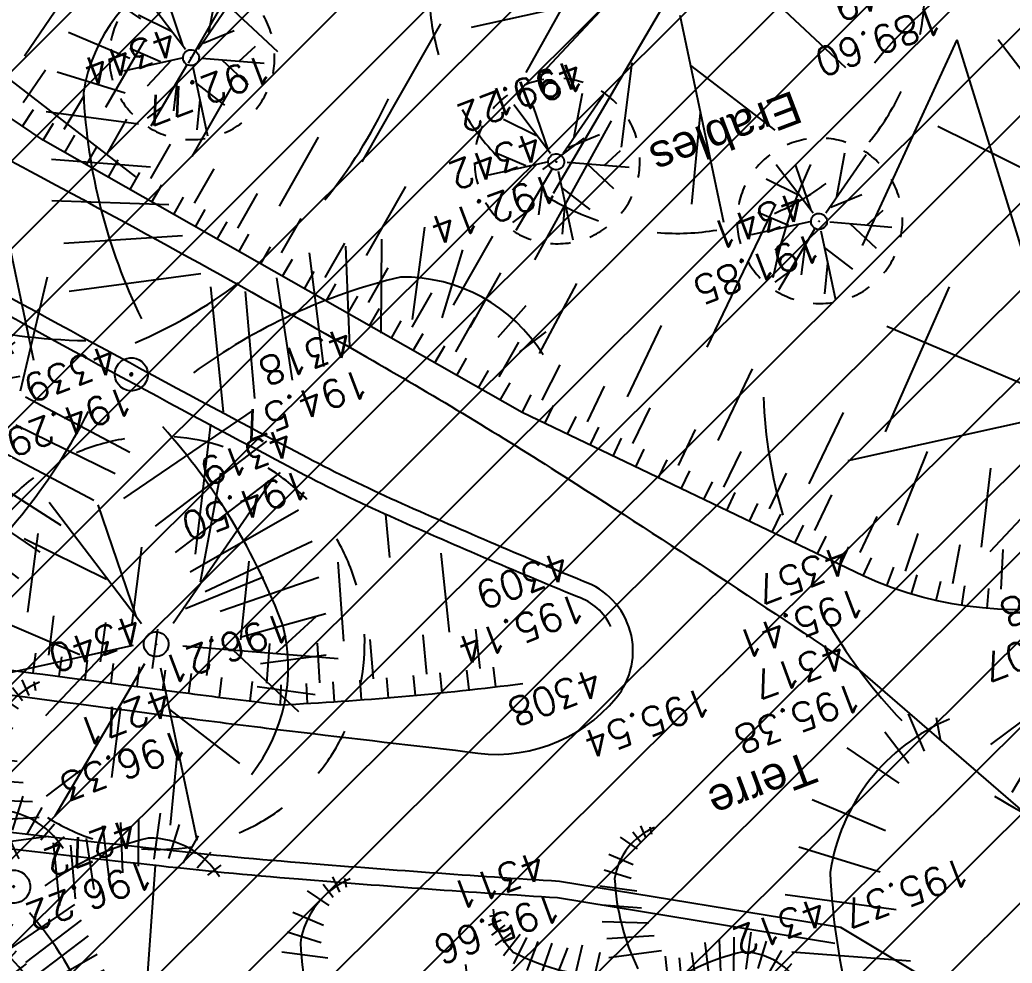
# Model space of a CAD drawing. Header units: centimetres. Extents: x 212517 to 243222, y -357108 to -330212.
# Drawn here: x 230645 to 231845, y -347525 to -346384 of the extents above; entities that cross this region are included whole.
import ezdxf
from ezdxf.enums import TextEntityAlignment as Align
from ezdxf.lldxf.tags import DXFTag

# ---------------------------------------------------------------- set-up
doc = ezdxf.new("R2010")
doc.units = ezdxf.units.CM
doc.layers.get('0').update_dxf_attribs({"color": 252})
for name, color, linetype in [('Fond topo - ESPACE_BOISE', 252, 'Continuous'), ('Fond topo - TAL', 252, 'Continuous'), ('Fond topo - TAL_HAC', 252, 'Continuous'), ('Fond topo - VEG', 252, 'Continuous'), ('Fond topo - VEG_TXT_ESSENCE', 252, 'Continuous'), ('Fond topo - VOI_TXT', 252, 'Continuous'), ('Fond topo - Z_500', 252, 'Continuous'), ('prlm-VRD', 2, 'Continuous'), ('SA - EBC', 252, 'Continuous')]:
    doc.layers.add(name, color=color, linetype=linetype)
for name, color, linetype, plot in [('Fond topo - N', 252, 'Continuous', False), ('Fond topo - NCACHE', 252, 'Continuous', False), ('Fond topo - ZCACHE', 252, 'Continuous', False)]:
    doc.layers.add(name, color=color, linetype=linetype, plot=plot)
doc.layers.add('Fond topo - P', color=252, linetype='Continuous', lineweight=50)
doc.layers.add('Fond topo - VOI', color=252, linetype='Continuous', lineweight=25)
doc.styles.add('2000_ARIAL', font='arial.ttf', dxfattribs={"height": 0.400000006})
doc.styles.add('SIMPLEX', font='simplex_.ttf', dxfattribs={"height": 1.25})
tags = doc.linetypes.add('L1', pattern=[1.0000000298023224, 0.6000000238418579, -0.4000000059604645]).pattern_tags.tags
tags[6:7] = [DXFTag(74, 4), DXFTag(75, 0), DXFTag(340, '0'), DXFTag(46, 0.0), DXFTag(50, 0.0), DXFTag(44, 0.0), DXFTag(45, 0.0)]
tags[4:5] = [DXFTag(74, 4), DXFTag(75, 0), DXFTag(340, '0'), DXFTag(46, 0.0), DXFTag(50, 0.0), DXFTag(44, 0.0), DXFTag(45, 0.0)]
tags = doc.linetypes.add('L16', pattern=[0.37500001490116125, 0.300000011920929, -0.07500000298023224]).pattern_tags.tags
tags[6:7] = [DXFTag(74, 4), DXFTag(75, 0), DXFTag(340, '0'), DXFTag(46, 0.0), DXFTag(50, 0.0), DXFTag(44, 0.0), DXFTag(45, 0.0)]
tags[4:5] = [DXFTag(74, 4), DXFTag(75, 0), DXFTag(340, '0'), DXFTag(46, 0.0), DXFTag(50, 0.0), DXFTag(44, 0.0), DXFTag(45, 0.0)]
tags = doc.linetypes.add('L8', pattern=[0.22500000894069674, 0.1500000059604645, -0.07500000298023224]).pattern_tags.tags
tags[6:7] = [DXFTag(74, 4), DXFTag(75, 0), DXFTag(340, '0'), DXFTag(46, 0.0), DXFTag(50, 0.0), DXFTag(44, 0.0), DXFTag(45, 0.0)]
tags[4:5] = [DXFTag(74, 4), DXFTag(75, 0), DXFTag(340, '0'), DXFTag(46, 0.0), DXFTag(50, 0.0), DXFTag(44, 0.0), DXFTag(45, 0.0)]

# ---------------------------------------------------------------- blocks, each defined once
blk = doc.blocks.new('PTOPO')
at = {"layer": 'Fond topo - NCACHE', "style": 'SIMPLEX'}
blk.add_attdef('MAT', text='', height=0.34, dxfattribs=at).set_placement((0.09999999986030161, -0.09999999962747097), align=Align.TOP_LEFT)
at = {"layer": 'Fond topo - ZCACHE', "style": 'SIMPLEX'}
blk.add_attdef('ALT', (0.09999999986030161, 0.09999999962747097), '', height=0.34, dxfattribs=at)
blk = doc.blocks.new('VEG14')
at = {"ltscale": 2, "flags": 128}
for points in [[(0.5, 0, -1), (-0.5, 0, -1)], [(0.016, 0, -1), (-0.016, 0, -1)]]:
    blk.add_lwpolyline(points, format="xyb", close=True, dxfattribs=at)
blk = doc.blocks.new('RESINEUX')
at = {"ltscale": 2}
for p, q in [((-0.074169265, 0.428845282), (-0.014171327, 0.418845625)), ((-0.094168577, 0.388846656), (-0.024170983, 0.388846656)), ((-0.104168234, 0.338848375), (-0.014171327, 0.348848031)), ((-0.11416789, 0.298849749), (-0.014171327, 0.318849062)), ((-0.11416789, 0.258851124), (-0.004171670000000001, 0.288850093)), ((-0.104168234, 0.218852498), (0.015827643, 0.258851124)), ((0.325816989, 0.248851468), (0.345816302, 0.168854217)), ((0.365815615, 0.248851468), (0.365815615, 0.188853529)), ((0.285818364, 0.238851811), (0.325816989, 0.15885456)), ((0.395814584, 0.238851811), (0.395814584, 0.188853529)), ((0.425813553, 0.228852155), (0.415813896, 0.188853529)), ((-0.094168577, 0.178853873), (0.015827643, 0.218852499)), ((0.245819739, 0.218852498), (0.29581802, 0.138855248)), ((0.445812866, 0.208852842), (0.435813209, 0.188853529)), ((0.205821113, 0.198853186), (0.265819051, 0.108856279)), ((-0.094168577, 0.128855591), (0.035826955, 0.18885353)), ((0.165822488, 0.178853873), (0.225820426, 0.07885731)), ((-0.08416892100000001, 0.08885696600000001), (0.035826955, 0.148854904)), ((0.115824206, 0.148854904), (0.205821113, 0.038858684)), ((-0.074169264, 0.058857997), (0.05582626800000001, 0.118855935)), ((0.06582592400000001, 0.118855935), (0.155822831, 0.008859715)), ((-0.444156549, 0.058857997), (-0.394158268, 0.108856279)), ((-0.124167546, -0.091136848), (-0.11416789, 0.098856622)), ((-0.41415758, 0.018859372), (-0.374158955, 0.08885696600000001)), ((-0.374158955, -0.011139597), (-0.33416033, 0.08885696600000001)), ((-0.33416033, -0.03113891), (-0.294161704, 0.08885696600000001)), ((-0.294161704, -0.051138223), (-0.264162735, 0.08885696600000001)), ((-0.254163079, -0.06113787900000001), (-0.234163766, 0.08885696600000001)), ((-0.204164797, -0.071137536), (-0.204164797, 0.08885696600000001)), ((-0.164166172, -0.08113719200000001), (-0.164166172, 0.08885696600000001)), ((0.045826612, -0.14113513), (0.125823863, -0.001139941)), ((0.09582489300000001, -0.151134786), (0.175822144, -0.03113891)), ((0.135823519, -0.161134443), (0.225820426, -0.051138223)), ((-0.104168234, -0.06113787900000001), (0.025827299, -0.14113513)), ((0.185821801, -0.171134099), (0.265819051, -0.08113719200000001)), ((-0.11416789, -0.101136505), (-0.004171670000000001, -0.171134099)), ((0.235820082, -0.191133412), (0.315817333, -0.111136161)), ((-0.124167546, -0.151134786), (-0.014171327, -0.211132724)), ((0.275818708, -0.201133068), (0.345816302, -0.151134786)), ((-0.134167203, -0.191133412), (-0.014171327, -0.261131006)), ((0.305817677, -0.231132037), (0.375815271, -0.191133412)), ((-0.134167203, -0.231132037), (-0.034170639, -0.301129632)), ((0.335816646, -0.271130662), (0.395814584, -0.25113135)), ((-0.144166859, -0.271130662), (-0.054169952, -0.341128257)), ((0.385814927, -0.291129975), (0.345816302, -0.291129975)), ((-0.154166515, -0.311129288), (-0.074169264, -0.3911265390000001)), ((0.345816302, -0.311129288), (0.385814927, -0.321128944)), ((0.365815615, -0.341128257), (0.345816302, -0.331128601)), ((-0.174165828, -0.341128257), (-0.124167546, -0.411125851)), ((-0.204164797, -0.36112757), (-0.174165828, -0.431125164)), ((-0.234163766, -0.381126882), (-0.22416411, -0.431125164)), ((-0.264162735, -0.3911265390000001), (-0.264162735, -0.431125164))]:
    blk.add_line(p, q, dxfattribs=at)
for centre, major_axis, ratio, start_param, end_param in [((0.125824658, 0.32584846), (-0.141416496, 0.141416496), 0.9999999999990478, 6.0187679254481, 7.001196311805126), ((0.626553274, 0.375004286), (0.495806787, 0.495806787), 0.9999999999992479, 2.407115294926716, 2.808261770600389), ((0.346817063, 0.020858942), (0.141416496, 0.141416496), 0.9999999999984862, 0.2082352305735228, 0.9403659464662355), ((0.6156107310000001, -0.413017298), (-0.494244527, 0.494244527), 0.9999999999994863, 5.940864207087385, 6.402329262634387), ((-0.271161699, 0.231851691), (-0.148487321, 0.148487321), 0.999999999999426, 1.039500649605982, 1.948537937165391), ((-0.132308309, 0.771717634), (0.5413446150000001, 0.5413446150000001), 0.999999999999071, 3.63264165587472, 4.003214602841574), ((0, 0), (-0.001131371, 0.001131371), 0.99999999997417, 3.926990817000156, 7.06858347058995), ((0, 0), (-0.001131371, 0.001131371), 0.99999999997417, 0.7853981634103633, 3.926990817000156), ((-0.091248273, -0.737988308), (0.495574425, 0.495574425), 0.9999999999996342, 0.1822567691657557, 0.5883250715815413), ((-0.744748968, -0.046828497), (-0.4953887950000001, 0.4953887950000001), 0.9999999999996526, 3.509030027783859, 3.906773112117224), ((0.162823386, -0.300130027), (-0.141416496, 0.141416496), 0.9999999999997603, 3.670881203304562, 4.697745667496582), ((-0.265161906, -0.212133051), (-0.141416496, 0.141416496), 0.9999999999999891, 2.259520706035595, 3.289317319450373)]:
    blk.add_ellipse(centre, major_axis=major_axis, ratio=ratio, start_param=start_param, end_param=end_param, dxfattribs=at)
blk = doc.blocks.new('VEG12')
at = {"ltscale": 2}
for p, q in [((0.01815258799999997, 0.057406781), (0.100441039, 0.47293725)), ((0.05749608, 0.253444298), (0.145517598, 0.414706841)), ((0.037902722, 0.15845596), (-0.06593155700000003, 0.344147082)), ((-0.158788295, 0.086017079), (-0.245985314, 0.284587218)), ((0.04981112299999996, 0.033821695), (0.391570728, 0.285894318)), ((0.143890955, 0.107467204), (0.230033352, 0.253971609)), ((0.2917471699999999, 0.208620217), (0.392372872, 0.233301274)), ((-0.05229389700000003, 0.02983962500000001), (-0.383643778, 0.204631851)), ((-0.25001839, 0.135126714), (-0.3755999820000001, 0.091127132)), ((0.122915307, -0.02992704099999999), (0.317230371, 0.05540147100000001)), ((0.057557527, -0.01766878999999999), (0.411943876, -0.08413611500000001)), ((-0.05265807700000003, -0.029192154), (-0.412380265, -0.256628677)), ((-0.09359106700000003, -0.049762263), (-0.2956446150000001, -0.04653133200000001)), ((0.184132294, -0.04763066399999999), (0.323120213, -0.192805613)), ((0.01825986499999999, -0.057372749), (0.107637982, -0.4128258760000001)), ((0.02259491799999996, -0.07955337300000001), (0.001649748999999978, -0.36183712)), ((-0.151821475, -0.09483882200000002), (-0.2999525240000001, -0.315936062)), ((0.05371548199999998, -0.188497704), (0.197263789, -0.356749422))]:
    blk.add_line(p, q, dxfattribs=at)
for start, end in [(90, 103.8461539085843), (62.30769199853572, 76.15384597947835), (117.6923078993823, 131.5384619204946), (34.61538499867542, 48.46153799321151), (145.3846149358338, 159.2307690506909), (6.923076979206323, 20.76923090842763), (173.0769230068974, 186.9230769931026), (339.2307689837768, 353.0769230207937), (200.7692310571047, 214.6153850641662), (311.5384620067885, 325.3846150013246), (228.4615380795054, 242.3076921006177), (283.8461540205217, 297.6923080014643), (256.1538460914157, 270)]:
    blk.add_arc((0, 0), 0.496982058, start, end, dxfattribs=at)
blk = doc.blocks.new('RESINEUXA')
at = {"ltscale": 2}
for p, q in [((-0.074169265, 0.428845282), (-0.014171327, 0.418845625)), ((-0.094168577, 0.388846656), (-0.024170983, 0.388846656)), ((-0.104168234, 0.338848375), (-0.014171327, 0.348848031)), ((-0.11416789, 0.298849749), (-0.014171327, 0.318849062)), ((-0.11416789, 0.258851124), (-0.004171670000000001, 0.288850093)), ((-0.104168234, 0.218852498), (0.015827643, 0.258851124)), ((0.325816989, 0.248851468), (0.345816302, 0.168854217)), ((0.365815615, 0.248851468), (0.365815615, 0.188853529)), ((-0.094168577, 0.178853873), (0.015827643, 0.218852499)), ((0.245819739, 0.218852498), (0.29581802, 0.138855248)), ((0.285818364, 0.238851811), (0.325816989, 0.15885456)), ((0.395814584, 0.238851811), (0.395814584, 0.188853529)), ((0.425813553, 0.228852155), (0.415813896, 0.188853529)), ((0.205821113, 0.198853186), (0.265819051, 0.108856279)), ((0.445812866, 0.208852842), (0.435813209, 0.188853529)), ((-0.094168577, 0.128855591), (0.035826955, 0.18885353)), ((0.165822488, 0.178853873), (0.225820426, 0.07885731)), ((-0.08416892100000001, 0.08885696600000001), (0.035826955, 0.148854904)), ((0.115824206, 0.148854904), (0.205821113, 0.038858684)), ((-0.444156549, 0.058857997), (-0.394158268, 0.108856279)), ((-0.124167546, -0.091136848), (-0.11416789, 0.098856622)), ((-0.074169264, 0.058857997), (0.05582626800000001, 0.118855935)), ((0.06582592400000001, 0.118855935), (0.155822831, 0.008859715)), ((-0.41415758, 0.018859372), (-0.374158955, 0.08885696600000001)), ((-0.374158955, -0.011139597), (-0.33416033, 0.08885696600000001)), ((-0.33416033, -0.03113891), (-0.294161704, 0.08885696600000001)), ((-0.294161704, -0.051138223), (-0.264162735, 0.08885696600000001)), ((-0.254163079, -0.06113787900000001), (-0.234163766, 0.08885696600000001)), ((-0.204164797, -0.071137536), (-0.204164797, 0.08885696600000001)), ((-0.164166172, -0.08113719200000001), (-0.164166172, 0.08885696600000001)), ((0.045826612, -0.14113513), (0.125823863, -0.001139941)), ((0.09582489300000001, -0.151134786), (0.175822144, -0.03113891)), ((-0.104168234, -0.06113787900000001), (0.025827299, -0.14113513)), ((0.135823519, -0.161134443), (0.225820426, -0.051138223)), ((0.185821801, -0.171134099), (0.265819051, -0.08113719200000001)), ((-0.11416789, -0.101136505), (-0.004171670000000001, -0.171134099)), ((0.235820082, -0.191133412), (0.315817333, -0.111136161)), ((-0.124167546, -0.151134786), (-0.014171327, -0.211132724)), ((0.275818708, -0.201133068), (0.345816302, -0.151134786)), ((-0.134167203, -0.191133412), (-0.014171327, -0.261131006)), ((0.305817677, -0.231132037), (0.375815271, -0.191133412)), ((-0.134167203, -0.231132037), (-0.034170639, -0.301129632)), ((0.335816646, -0.271130662), (0.395814584, -0.25113135)), ((-0.144166859, -0.271130662), (-0.054169952, -0.341128257)), ((-0.154166515, -0.311129288), (-0.074169264, -0.3911265390000001)), ((0.385814927, -0.291129975), (0.345816302, -0.291129975)), ((0.345816302, -0.311129288), (0.385814927, -0.321128944)), ((0.365815615, -0.341128257), (0.345816302, -0.331128601)), ((-0.174165828, -0.341128257), (-0.124167546, -0.411125851)), ((-0.234163766, -0.381126882), (-0.22416411, -0.431125164)), ((-0.204164797, -0.36112757), (-0.174165828, -0.431125164)), ((-0.264162735, -0.3911265390000001), (-0.264162735, -0.431125164))]:
    blk.add_line(p, q, dxfattribs=at)
for centre, major_axis, ratio, start_param, end_param in [((0.125824658, 0.32584846), (-0.141416496, 0.141416496), 0.9999999999990478, 6.0187679254481, 7.001196311805126), ((0.626553274, 0.375004286), (0.495806787, 0.495806787), 0.9999999999992479, 2.407115294926716, 2.808261770600389), ((0.6156107310000001, -0.413017298), (-0.494244527, 0.494244527), 0.9999999999994863, 5.940864207087385, 6.402329262634387), ((0.346817063, 0.020858942), (0.141416496, 0.141416496), 0.9999999999984862, 0.2082352305735228, 0.9403659464662355), ((-0.271161699, 0.231851691), (-0.148487321, 0.148487321), 0.999999999999426, 1.039500649605982, 1.948537937165391), ((-0.132308309, 0.771717634), (0.5413446150000001, 0.5413446150000001), 0.999999999999071, 3.63264165587472, 4.003214602841574), ((0, 0), (-0.001131371, 0.001131371), 0.99999999997417, 3.926990817000156, 7.06858347058995), ((0, 0), (-0.001131371, 0.001131371), 0.99999999997417, 0.7853981634103633, 3.926990817000156), ((-0.744748968, -0.046828497), (-0.4953887950000001, 0.4953887950000001), 0.9999999999996526, 3.509030027783859, 3.906773112117224), ((-0.091248273, -0.737988308), (0.495574425, 0.495574425), 0.9999999999996342, 0.1822567691657557, 0.5883250715815413), ((0.162823386, -0.300130027), (-0.141416496, 0.141416496), 0.9999999999997603, 3.670881203304562, 4.697745667496582), ((-0.265161906, -0.212133051), (-0.141416496, 0.141416496), 0.9999999999999891, 2.259520706035595, 3.289317319450373)]:
    blk.add_ellipse(centre, major_axis=major_axis, ratio=ratio, start_param=start_param, end_param=end_param, dxfattribs=at)
blk = doc.blocks.new('A$C1F970F0F')
at = {"layer": 'SA - EBC'}
h = blk.add_hatch(dxfattribs=at)
h.set_pattern_fill('_USER', color=256, scale=74.99999999999999, angle=-325.7236014113932, style=0, pattern_type=0)
h.set_pattern_definition([(34.27639858860678, (-277130161.1279894, -473864756.7787022), (-42.238928459823, 61.97477650275113), [])])
edge = h.paths.add_edge_path()
edge.add_line((5801.470568619522, -3162.013069131843), (4083.559282644929, -3271.123614088357))
edge.add_line((4083.559282644929, -3271.123614088356), (4014.481307725509, -3717.332461968055))
edge.add_line((4014.48130772551, -3717.332461968055), (3135.517961824245, -3810.19300101904))
edge.add_line((3135.517961824245, -3810.19300101904), (2274.245008604417, -3693.648081323564))
edge.add_line((2274.245008604417, -3693.648081323564), (1554.636776175834, -3420.099318784944))
edge.add_arc((2508.775769578408, -2315.674454232369), 1459.498372788833, 157.1868533427094, 229.1754823893534, ccw=False)
edge.add_arc((1966.013830892235, -2087.371785851423), 870.6752834691503, 94.3015183869224, 157.1868533106914, ccw=False)
edge.add_line((1900.708697991695, -1219.149067345796), (2859.239020416566, -1223.495634912559))
edge.add_arc((3100.860739749298, 1265.329539486049), 2500.526305395239, 264.4549516394795, 302.9422754293212)
edge.add_arc((4209.331858878893, -445.3369775435177), 462.1229708170858, 302.9422754305585, 376.8336969250394)
edge.add_arc((2214.122706379954, -1049.006753214115), 2546.655714682971, 16.8336969158998, 38.14703645440247)
edge.add_arc((3041.32627014761, -399.2990096244524), 1494.806919462396, 38.14703657403813, 72.97328584086019)
edge.add_line((3479.031970107599, 1029.988031775616), (2182.437305702805, 1414.38613606858))
edge.add_line((2182.437305702805, 1414.38613606858), (1056.590900019184, 1822.819186472099))
edge.add_arc((1766.412018482452, 3779.442320525911), 2081.398594438606, 212.7495497786225, 250.0603089288685, ccw=False)
edge.add_line((15.86575126143373, 2653.472571668582), (-104.0907319930869, 3091.26353710603))
edge.add_line((-104.0907319930869, 3091.26353710603), (-169.6986146466322, 3639.54836895815))
edge.add_line((-169.6986146466322, 3639.548368958149), (-35.58090533515337, 6158.014854826562))
edge.add_arc((-194.3533792400212, 7143.826589584332), 998.5156357593988, 279.1493507374978, 373.962283499627)
edge.add_arc((2392.201579171132, 7786.918955579627), 1666.786287877102, 172.6269749467245, 193.9622835974407, ccw=False)
edge.add_arc((-45.50651600643437, 8102.354993671941), 791.2455775503726, -7.373025019439765, 16.43829965925021)
edge.add_line((713.3969204091394, 8326.263765657093), (486.7428317772967, 9142.81155059313))
edge.add_line((486.7428317772967, 9142.811550593131), (1338.845530021721, 9564.23852196786))
edge.add_line((1338.845530021721, 9564.23852196786), (1632.623584095551, 8945.24637913095))
edge.add_line((1632.623584095551, 8945.246379130947), (1394.029444699765, 8829.874494032001))
edge.add_line((1394.029444699765, 8829.874494032001), (1731.997733793977, 8131.230781666551))
edge.add_arc((1233.216649704336, 7889.945865525577), 554.0766919865823, -19.640967550384175, 25.815335324856676, ccw=False)
edge.add_line((1755.055695752756, 7703.706797235046), (1558.214479468655, 6807.520788570679))
edge.add_line((1558.214479468655, 6807.52078857068), (1570.021725572625, 6609.158708993335))
edge.add_line((1570.021725572625, 6609.158708993335), (1852.913141606868, 5734.125706863067))
edge.add_line((1852.913141606869, 5734.125706863067), (2726.748207475315, 4020.986816292172))
edge.add_line((2726.748207475315, 4020.986816292172), (3802.352916265851, 4004.947770972833))
edge.add_arc((8355.58168857983, 5950.706307988518), 4951.552134169374, 203.138762427905, 230.8301436200186)
edge.add_arc((13583.66465597079, 12367.85935474512), 13228.79229856088, 230.8301435441083, 233.1638398044412)
edge.add_line((5652.622255943647, 1780.153648245416), (4998.697813068342, 1820.441475819727))
edge.add_line((4998.697813068342, 1820.441475819727), (4863.841220233488, 767.0816613875431))
edge.add_line((4863.841220233488, 767.0816613875434), (5595.355488733695, 631.185878681516))
edge.add_line((5595.355488733695, 631.1858786815158), (5852.747939948536, -2020.707044821664))
edge.add_line((5852.747939948536, -2020.707044821665), (5881.394298709887, -2966.563612924887))
edge.add_line((5881.394298709887, -2966.563612924887), (5801.470568619523, -3162.013069131842))
at = {"layer": 'Fond topo - ESPACE_BOISE', "linetype": 'L1', "ltscale": 2, "flags": 128}
blk.add_lwpolyline([(5801.470568619522, -3162.013069131843), (4083.559282644929, -3271.123614088356), (4014.48130772551, -3717.332461968055), (3135.517961824245, -3810.19300101904), (2274.245008604417, -3693.648081323564), (1554.636776175834, -3420.099318784944, -0.3248648439675891), (1163.447808694293, -1749.787382690587, -0.2814891279475962), (1900.708697991695, -1219.149067345796), (2859.239020416566, -1223.495634912559, 0.1695292870025676), (4460.631470672048, -833.159289007697, 0.3340686001642133), (4651.652558133293, -311.5085830883972, 0.09326601102169153), (4216.884593398947, 524.0158635944096, 0.153138720952933), (3479.031970107599, 1029.988031775616), (2182.437305702805, 1414.38613606858), (1056.590900019184, 1822.819186472099, -0.1642525569996709), (15.86575126143373, 2653.472571668582), (-104.0907319930869, 3091.26353710603), (-169.6986146466322, 3639.548368958149), (-35.58090533515337, 6158.014854826562, 0.4390366150430304), (774.660880078399, 7384.751557306568, -0.09336270405047195), (739.1967976091219, 8000.81547627212, 0.104271961321091), (713.3969204091394, 8326.263765657093), (486.7428317772967, 9142.811550593131), (1338.845530021721, 9564.23852196786), (1632.623584095551, 8945.246379130947), (1394.029444699765, 8829.874494032001), (1731.997733793977, 8131.23078166655, -0.2009829630843761), (1755.055695752756, 7703.706797235046), (1558.214479468655, 6807.52078857068), (1570.021725572625, 6609.158708993335), (1852.913141606869, 5734.125706863067), (2726.748207475315, 4020.986816292172), (3802.352916265851, 4004.947770972833, 0.121417881002313), (5228.074839294609, 2111.882341611708, 0.01018302282179253), (5652.622255943647, 1780.153648245416), (4998.697813068342, 1820.441475819727), (4863.841220233488, 767.0816613875434), (5595.355488733695, 631.1858786815158), (5852.747939948536, -2020.707044821665), (5881.394298709887, -2966.563612924887)], format="xyb", close=True, dxfattribs=at)
at = {"layer": 'Fond topo - TAL', "ltscale": 2, "flags": 128}
for points in [[(326.5874361741029, 6934.277888681679), (154.5266645080367, 6696.18938446092), (-23.15330993292173, 6375.071069854245), (-73.29631093279454, 6208.62959467591), (-53.8234796356885, 6061.146759386321), (86.4888479495869, 5471.591119861134, 0.01722442098464425), (129.97991843764, 5248.447707122207, 0.04305158201332675), (156.6962692329145, 5165.89328581306, 0.001177569187106519), (288.7262051695561, 4854.818806213309, 0.002427729877448871), (353.7652923847066, 4704.601868587385, 0.001967021161989692), (549.0907941365347, 4264.129026357991, 0.009053492578674051), (593.1904405228829, 4170.316842733927, 0.02150890567281686), (636.5964601363955, 4090.965983886839, 0.003755858169683042), (915.1790338134194, 3637.676007459706, 0.006031040945216099), (1083.48216712083, 3375.471667268685, 0.00802460262229775), (1215.230051965082, 3182.380892527764, 0.04845863212810597), (1353.845161281849, 3021.647899063959, 0.03430654887041581), (1587.218203759953, 2827.571393603016, 0.02760387584933579), (1841.004476506138, 2664.922660125497, 0.04574181501611826), (2003.903305584298, 2591.524969362378, 0.003041655342484329), (2128.066175749572, 2549.574265137623, 0.0008412878209468677), (2579.291929444297, 2401.013402857036, 0.002454288222013147), (2685.599562577863, 2366.787815405855, 0.01966671475607495), (2978.214498647599, 2337.569878244019)], [(3957.59698330233, 2412.259917044002, -0.3425138750578529), (3406.885209989199, 2389.106051835992), (3038.389476030778, 2659.934852452931), (2530.54520203733, 3091.617978206086), (2294.302469555111, 3326.532365966428), (2122.098396306587, 3557.314033333056), (1939.759742864402, 3903.483195508229), (1734.751709066676, 4375.89273427344), (1606.07620429634, 4718.291820492157)]]:
    blk.add_lwpolyline(points, format="xyb", dxfattribs=at)
at = {"layer": 'Fond topo - TAL', "linetype": 'L8', "ltscale": 2, "flags": 128}
for points in [[(3095.782607199828, 2385.585303046955, 0.2025701717713174), (3062.928562418754, 2428.211306367457, -0.007879161599459306), (2857.803467410294, 2566.268508164295, -0.01612499363821745), (2760.575440600426, 2638.720483728613, -0.005612050926987784), (2357.461271401177, 2967.296817088869, -0.02310981944406066), (2262.98048469697, 3053.793995152751, -0.02656853736084773), (2121.606081146174, 3211.721960668646, -0.03868213141289542), (2038.45437682572, 3333.343527862226, -0.007175392863421301), (1963.013500548578, 3468.842593592141, -0.004924543901637316), (1858.109154729277, 3668.478834636397, -0.003633774980151405), (1725.411288200116, 3931.858539373142, -0.005756497948632509), (1644.66149301996, 4099.913051201009, -0.02086462232268653), (1548.002817935727, 4331.961080216465, -0.01528835115206335), (1439.664852180741, 4656.282704507437, -0.00998661920293276), (1370.416238611539, 4904.713335883505, -0.02421681069612429), (1348.592634374304, 5010.498408480193, -0.004068535753421325), (1329.870118341899, 5137.04332846393, -0.00117186381131355), (1269.618313142295, 5576.012034803227, -0.001529534022618814), (1207.758708859682, 6045.509424564135, -0.006277708336209411), (1194.419927550409, 6160.595131915282, -0.0295487888980973), (1190.357233869101, 6253.392064706427, -0.007897956095757505), (1200.907519814881, 6592.264625065231, -0.009534636861174617), (1219.619672052993, 6875.423149991743, -0.02633710465156826), (1230.412077270945, 6953.292803315764)], [(-63.23358046186843, 5077.943471481794, 0.001164838968751395), (64.42947420685016, 4777.89975960889, 0.002306011098395101), (130.0215848221804, 4626.662835981376, 0.0003060880427634036), (356.9048927005607, 4110.931458132799, 0.003733443309130319), (375.9689084704831, 4068.529526615886, 0.02303033537768723), (475.4629721859155, 3875.558734712552, 0.01069699115838556), (715.4764655276399, 3478.30473080792, 0.003771884424086066), (740.1724830218425, 3439.980420707743, 0.001382538214981839), (808.2302511846644, 3336.719140848139, 0.03661887789284379), (1071.48734658447, 2996.607174378017, 0.03752440099679374), (1374.712635785152, 2706.162417103847, 0.04028550190851635), (1660.058710568117, 2507.436119634723, 0.04917095924580399), (1920.444230747757, 2388.162099736444, 0.006033711204905718), (2066.407865123713, 2339.918894315406, 0.002063562969709008), (2494.220251978703, 2206.165126707459, 0.007761415611758534), (2667.640730808191, 2155.664307453178, 0.004421614268413964), (2971.465127237233, 2075.16492764128), (3290.411917373396, 1958.78108909967)]]:
    blk.add_lwpolyline(points, format="xyb", dxfattribs=at)
at = {"layer": 'Fond topo - TAL_HAC', "ltscale": 2}
for p, q in [((2720.76588640096, 3150.408914370014), (2845.829268609909, 3296.090589244915)), ((3119.758129193227, 3063.392016600034), (3295.577754915053, 3273.031567650698)), ((2527.621621950294, 3196.062633398242), (2595.312221960956, 3264.13599602287)), ((2612.331950861108, 3116.581886054478), (2675.218300698142, 3189.116753847492)), ((2515.252934041483, 3140.670098880162), (2549.098233957394, 3174.706779782865)), ((2557.981881676451, 3099.783012556405), (2589.77746531959, 3135.741889756066)), ((2904.816456009406, 2993.969313487553), (3029.167543655125, 3140.259460133179)), ((2509.068590052419, 3112.97383143811), (2525.991239944862, 3129.99217204405)), ((2530.54520203733, 3091.617978206086), (2546.790844537089, 3109.283738700543)), ((2704.137928372767, 3038.556001741904), (2766.313472103778, 3111.701074892537)), ((2603.798664582872, 3060.84934576891), (2634.886436511459, 3097.421882427067)), ((2553.629032739568, 3071.996017867419), (2569.172918666774, 3090.282286250916)), ((2576.712863350301, 3052.374057546082), (2592.256749277506, 3070.660325929578)), ((2599.796693978362, 3032.75209731625), (2615.340579888238, 3051.038365608241)), ((2649.966325833449, 3021.605425405085), (2681.054097762035, 3058.177962063241)), ((2622.880524566218, 3013.130136999245), (2638.424410476095, 3031.416405291236)), ((2796.473250936315, 2960.068160718075), (2858.648794701983, 3033.213234051719)), ((2696.133987111761, 2982.361504562069), (2727.221759040348, 3018.934041220226)), ((2645.964355268457, 2993.508176660579), (2661.50824123032, 3011.794445227087)), ((3480.730896705856, 2781.942152615512), (3639.391716761943, 3004.983940947067)), ((3676.487378565093, 2673.638500941837), (3639.391716761943, 3004.983940947067)), ((2669.048185879189, 2973.886216339241), (2684.592071806394, 2992.172484722737)), ((2742.301648488501, 2943.117584363927), (2773.389420325583, 2979.690121039413)), ((3087.947960605785, 2838.59872892327), (3210.348714857493, 2986.524573232572)), ((2692.132016519033, 2954.264256296754), (2707.675902428909, 2972.550524588744)), ((2715.215847129765, 2934.642295975416), (2730.759733091629, 2952.928564541924)), ((2888.808573442327, 2881.580319515567), (2950.984117339707, 2954.725392919055)), ((2788.469309704419, 2903.87366381709), (2819.5570815415, 2940.446200492576)), ((2738.299677792486, 2915.020335928597), (2753.843563793868, 2933.306604203258)), ((2761.383508380342, 2895.398375611591), (2776.927394381724, 2913.684643886253)), ((2784.467338991074, 2875.776415290254), (2800.011225009785, 2894.062683656421)), ((2834.636970903008, 2864.629743178748), (2865.724742740089, 2901.202279854234)), ((2807.551169693313, 2856.154454951587), (2823.095055620518, 2874.440723335083)), ((2981.143896057862, 2803.092478766256), (3043.319439732024, 2876.237552117228)), ((2880.804632233308, 2825.385822610249), (2911.892404070389, 2861.958359285735)), ((2830.635000298498, 2836.532494726088), (2846.178886208374, 2854.818763018079)), ((3272.99661782814, 2696.002056562657), (3386.701805680945, 2850.711882857619)), ((2853.718830909231, 2816.910534404751), (2869.262716836436, 2835.196802788247)), ((2926.972293466555, 2786.141902154919), (2958.060065303636, 2822.714438830405)), ((2876.802661611469, 2797.288574066084), (2892.346547573332, 2815.574842632592)), ((3072.362027682774, 2726.192135246417), (3132.576481457357, 2800.959906112665)), ((2899.886492251313, 2777.666614023597), (2915.430378161189, 2795.952882315587)), ((2922.970322862046, 2758.044653702259), (2938.51420878925, 2776.330922085755)), ((2973.139954831514, 2746.897981769432), (3004.227726668595, 2783.470518444918)), ((2946.054153472778, 2738.422693380922), (2961.598039526147, 2756.7089619301)), ((2969.137984112622, 2718.800733338435), (2984.68187013688, 2737.087001608763)), ((3019.307616047432, 2707.654061222595), (3050.395387884512, 2744.226597898081)), ((3167.011259366181, 2654.757650402542), (3223.863853260698, 2732.112563319091)), ((2618.476250990951, 2565.038455008462), (2665.785331968525, 2715.983424987088)), ((2992.221814723354, 2699.178773017097), (3007.765700742065, 2717.465041383264)), ((3465.905100409737, 2555.012334456881), (3574.759987839602, 2713.172422447582)), ((3065.223151464368, 2669.988720358446), (3094.328667510148, 2708.157672873603)), ((3015.305645425593, 2679.55681267843), (3030.849531352798, 2697.843081061927)), ((3038.389476030778, 2659.934852452931), (3053.27729633107, 2678.75911354285)), ((3114.018580212495, 2634.13544735524), (3142.444877151089, 2672.812903767762)), ((3062.955858268746, 2641.879599083378), (3077.169006746708, 2661.218327335393)), ((3265.276788501064, 2582.536636889673), (3322.12938243024, 2659.891549989234)), ((3087.52224058089, 2623.82434560499), (3101.735388950017, 2643.163073782828)), ((3163.151344745278, 2598.024940415793), (3191.577641678326, 2636.702396924154)), ((2406.201650932648, 2533.601352653499), (2436.202798645138, 2624.793080197063)), ((3112.08862280153, 2605.769092143932), (3126.30177129682, 2625.107820487452)), ((3136.655005056827, 2587.713838865885), (3150.868153643623, 2607.052567192076)), ((3212.284109215667, 2561.914433772527), (3240.710406154261, 2600.591890185048)), ((2526.493819498482, 2494.086263590783), (2556.413121968532, 2585.304876476624)), ((3161.22138740363, 2569.658585570509), (3175.434535876044, 2588.997313918361)), ((3363.542317504237, 2510.315623306959), (3420.394911433413, 2587.670536406521)), ((2848.383355076567, 2517.187710873483), (2853.597109979531, 2569.402984148808)), ((3185.787769636051, 2551.603332296795), (3200.000918096684, 2570.942060457303)), ((3261.416873817768, 2525.803927199104), (3289.843170756362, 2564.481383611626)), ((2653.041461077288, 2452.794512107955), (2680.539379887206, 2544.772033374617)), ((3210.35415183936, 2533.54807874423), (3224.567300317322, 2552.886806996245)), ((3234.920534186163, 2515.492825448854), (3249.133682646796, 2534.831553609362)), ((2421.279914815314, 2478.109859879643), (2436.27025910422, 2523.709087608466)), ((2775.062807866292, 2428.046204283522), (2786.269251310207, 2523.389875381316)), ((3310.549638236169, 2489.693420281319), (3338.975935192092, 2528.370876785347)), ((3459.465305657792, 2441.624960304023), (3511.415289448456, 2522.354132211062)), ((2902.63025913308, 2415.308447738218), (2910.497458728545, 2510.985546387312)), ((3259.486916406802, 2497.437571987796), (3273.700064902093, 2516.776300331315)), ((2481.4464633256, 2458.345592678347), (2496.416346345489, 2503.951541805952)), ((3284.053298639223, 2479.382318714081), (3298.266447248896, 2498.72104703594)), ((3359.682402912446, 2453.582913599061), (3388.10869985104, 2492.260370011583)), ((3554.18671777263, 2396.547760055955), (3583.045929149516, 2488.107281265936)), ((2398.741656785373, 2460.255527902971), (2406.239386385437, 2483.054300848984)), ((2428.827828647853, 2450.364964110164), (2436.320443267379, 2473.16541852695)), ((2541.621873771116, 2438.608323500009), (2556.571292564829, 2484.220984918084)), ((3308.619680986027, 2461.327065418705), (3322.832829446659, 2480.665793579213)), ((2458.916218546241, 2440.481150098084), (2466.403717914196, 2463.283284804734)), ((2604.420864889494, 2418.072169867839), (2619.280274215692, 2463.714233098624)), ((3333.186063241324, 2443.271812140658), (3347.399211701956, 2462.610540301166)), ((2489.006825228565, 2430.604086388191), (2496.489208754334, 2453.407900643465)), ((3408.738350249841, 2417.528397136739), (3437.011234559671, 2456.318138102139)), ((2519.099646842521, 2420.733773710423), (2526.576914386094, 2443.539266024234)), ((2674.172214047547, 2395.566344948554), (2686.802647875114, 2441.874790655423)), ((3357.752445536139, 2425.216558570764), (3371.965594014101, 2444.555286822779)), ((2549.194682095933, 2410.870212499064), (2556.666833242784, 2433.677381433314)), ((2737.2094072404, 2384.166815390462), (2743.229044161104, 2431.787860824557)), ((2801.710192948613, 2376.585563258115), (2806.896571536822, 2424.304547559475)), ((3382.318827756778, 2407.161305109706), (3396.531976269398, 2426.500033544732)), ((3458.329767803976, 2385.128309825557), (3481.919376847419, 2426.931782488578)), ((2579.291929444297, 2401.013402857036), (2586.758963684221, 2423.822247844833)), ((2614.690410827561, 2389.488934255331), (2622.082766106548, 2412.322092078188)), ((2866.333633573892, 2370.132838482813), (2870.685169222213, 2417.935182931671)), ((2931.059985680833, 2364.810612449905), (2934.575349066824, 2412.681712540432)), ((2650.126415063118, 2378.080364556095), (2657.44401214028, 2400.93759021814)), ((3406.885209989199, 2389.106051835992), (3420.944724160967, 2408.556760362724)), ((3511.637627372913, 2359.752553596225), (3529.210262437835, 2404.420243242886)), ((2685.599562577863, 2366.787815405855), (2690.900416069197, 2390.195099657307)), ((3432.946214491659, 2371.911298108543), (3445.459796880644, 2392.390806603238)), ((3567.946210392562, 2342.004303289021), (3579.163173038797, 2388.675276882022)), ((2717.987246158784, 2362.405878355282), (2721.101083244423, 2386.203021373545)), ((2750.411988933564, 2358.30716169289), (2753.31773135076, 2382.130609385717)), ((2782.871314151215, 2354.491978252397), (2785.568740013407, 2378.339910916988)), ((3460.137941776286, 2356.567065520758), (3471.199738744637, 2377.865813139381)), ((2815.362742676372, 2350.960619517923), (2817.851645878272, 2374.831215695081)), ((2847.88379273697, 2347.713355292623), (2850.163983303249, 2371.604791605931)), ((2880.431980227178, 2344.750433546528), (2882.503283976248, 2368.660885429539)), ((2913.004819365961, 2342.07208076577), (2914.867077942569, 2365.999721507956)), ((3488.3292090069, 2343.147379648045), (3497.885854323825, 2365.162613571558)), ((2945.599822026743, 2339.678501416013), (2947.252893339372, 2363.62150359653)), ((3517.384011159534, 2331.716982508373), (3525.389400404672, 2354.342493529386)), ((3547.162177392301, 2322.33101830548), (3553.577689465792, 2345.457652438607)), ((2457.173756783233, 2039.433686799317), (2500.95143208372, 2204.204976849508))]:
    blk.add_line(p, q, dxfattribs=at)
at = {"layer": 'Fond topo - VOI', "linetype": 'L16', "ltscale": 2, "flags": 128}
for points in [[(56.86273404000667, 5466.869533712125, 0.01722442130375293), (100.7490957892572, 5241.697965665058, 0.04305158241120926), (129.0531697791089, 5154.237426918125, 0.001177569187763674), (261.1383144067263, 4843.032870582231, 0.002427729493112618), (326.2931529755457, 4692.548588717941, 0.001967020956825959), (521.7143402869494, 4251.859969264527, 0.009053493585175633), (566.2761374997808, 4157.064661844938, 0.02150890483590385), (610.9202550321957, 4075.450427662592, 0.003755857879048691), (889.7388132796558, 3621.776473779397, 0.006031040761159129), (1058.432869866898, 3358.963102764782, 0.008024603406108846), (1190.723453779874, 3165.076943838002, 0.04845863152505209), (1333.12735334017, 2999.950607903149, 0.03430654925623074), (1569.661950786684, 2803.244906391133, 0.02760387630777388), (1826.234968976132, 2638.810179415927, 0.04574181495738096), (1994.127830099467, 2563.162316615725, 0.003041655411540011), (2118.636492087664, 2521.094780365128, 0.0008412879643141841), (2569.95813666258, 2372.502347187572, 0.002454288050361413), (2676.546111865867, 2338.186503763289, 0.001190149676915431), (2896.85720450872, 2269.025802803667, 0.2729859319538775), (3085.813253685456, 2299.397294490318, 0.5229621065076793), (3073.34446760256, 2445.294900231599, -0.00786055030879591), (2869.230622651343, 2582.682530549924, -0.01612499385767952), (2773.036716856073, 2654.363904177509, -0.005612051181520921), (2370.270541471567, 2982.65658904875, -0.02310981858493283), (2277.152658593871, 3067.906028562828, -0.02656853706870258), (2137.194908309708, 3224.251464528256, -0.03868213082134395), (2055.787146643901, 3343.322260046691, -0.007175393436975411), (1980.62549295001, 3478.319814973278, -0.004924544095459816), (1875.904400606205, 3677.607318775999, -0.003633774744343019), (1743.337332500545, 3940.727413854674, -0.005756498423518589), (1662.78697956522, 4108.366851243539, -0.02086462172059421), (1566.769855111369, 4338.874712779702, -0.01528835093536459), (1458.819309716361, 4662.036551636573, -0.009986619233383176), (1389.785193736479, 4909.697668854853, -0.02421681082814337), (1368.352793964908, 5013.586465003814, -0.004068535890819898), (1349.677914238661, 5139.809412170728, -0.001171863945288602), (1289.438857186837, 5578.685241930464, -0.00152953393264567), (1227.595236878256, 6048.061317698067, -0.006277708744472327), (1214.314274635904, 6162.648167620609, -0.02954878833963652), (1210.354884519365, 6253.085519557625, -0.007897955815137008), (1220.885509931378, 6591.326589082498, -0.009534637172886556), (1239.547369758186, 6873.72407204614, -0.03049426633253396), (1252.434107135826, 6961.345490526273, -0.01959706265007154), (1271.710791750347, 7038.058871881049, -0.007385007286054106), (1333.748061266518, 7238.506499872628, -0.00703834365838784), (1410.346328429002, 7462.873897527673, -0.02475780953821647), (1436.145647660488, 7525.181389840833, -0.03116737178628414), (1471.634894757119, 7589.471303993479, 0.01624541013141497), (1543.319578909271, 7710.6426178109, 0.01140558707328078), (1607.813491966961, 7834.851061375523, 0.007490832612850338), (1698.790012244002, 8027.532514171119, 0.04894958720658051), (1711.858641002832, 8065.895651161012, 0.0172000170103988), (1734.285776140107, 8178.786629708202)], [(-44.81196145344734, 5085.730894297443, 0.00116483880797662), (82.81460905941697, 4785.772930576871, 0.002306011182776433), (148.3333160752084, 4634.705255050573, 0.0003060878564784329), (375.2067634092566, 4118.996290929394, 0.003733440487316977), (394.1483052766108, 4076.866764281074, 0.02303033540982148), (492.7984960144307, 3885.532681705017, 0.01069699115751624), (732.3695056148297, 3489.011046729809, 0.003771883424577017), (756.9020752775328, 3450.940381692422, 0.001382537500526071), (824.8989781644356, 3347.771450110053, 0.03661887814454393), (1086.365343210983, 3009.972997326465, 0.03752440110708656), (1387.425784857927, 2721.601842088382, 0.04028550176440735), (1670.131475056015, 2524.714412713221, 0.04917095898867555), (1926.949293442083, 2407.074639412808, 0.006033710847697392), (2072.454631936801, 2358.982907644459, 0.002063563105577488), (2500.109455805709, 2225.278401552437, 0.007761416038727673), (2672.933819870083, 2174.951173494945, 0.004435667204064966), (2977.383064866449, 2094.295395345591), (3300.858672860099, 1976.258988824885), (3451.730217105191, 1841.896337423402)], [(2987.090255887735, 3525.93497605828), (2778.771690985974, 3693.824894364961), (1920.458931361637, 4483.244150666394), (1739.378929368471, 4662.191092956335), (1547.087246993569, 4825.52897472625, 0.006613177661415453), (1566.221531503088, 4729.05661493679, 0.0253330758707247), (1572.817973495041, 4704.227986633317, 0.0108239182364817), (1678.81001846685, 4396.774028150211, 0.0154671533395052), (1764.198655707288, 4185.787397135205, 0.008576348943051731), (1882.645658717033, 3929.312283425553, 0.01028033573557607), (1989.460137957958, 3719.219452988883, 0.01106412546931602), (2075.120058173796, 3567.168406023353, 0.01276571990151378), (2155.559066897506, 3439.066135894078, 0.02852594718343021), (2262.119649222697, 3296.916511789957, 0.02727313298894189), (2389.426971177748, 3161.580198370903, 0.02090956724912697), (2508.122789435383, 3057.557199478523, -0.007088603211397751), (2866.451620112523, 2760.622745821428, -0.01193470594219347), (3066.402775042653, 2581.675054487797, -0.00729741006515078), (3381.893297893625, 2276.680049208291), (3780.922905691493, 1773.423919905976), (3898.039086804947, 1615.372682788266), (4174.519084710243, 1187.402733783909), (4241.50575886574, 689.604471750609)]]:
    blk.add_lwpolyline(points, format="xyb", dxfattribs=at)
at = {"layer": 'Fond topo - P', "ltscale": 2}
ref = blk.add_blockref('PTOPO', (2725.169770486203, 3156.447034780726), dxfattribs=dict(at, xscale=99.99999999999994, yscale=99.99999999999994, zscale=99.99999999999994, rotation=190.0656205306617))
ref.add_attrib('MAT', '4344', dxfattribs={"layer": 'Fond topo - N', "color": 0, "ltscale": 2, "height": 33.99999999999999, "rotation": 190.0656204987762, "style": 'SIMPLEX'}).set_placement((2713.575928619644, 3164.545357348073), align=Align.TOP_LEFT)
ref.add_attrib('ALT', '192.77', (2813.869181977349, 3144.729943758403), dxfattribs={"layer": 'Fond topo - Z_500', "color": 0, "ltscale": 2, "height": 33.99999999999999, "rotation": 190.0656204987762, "style": 'SIMPLEX'})
ref = blk.add_blockref('PTOPO', (3630.195235171229, 3063.765446331053), dxfattribs=dict(at, xscale=99.99999999999994, yscale=99.99999999999994, zscale=99.99999999999994, rotation=190.0656205306617))
ref.add_attrib('MAT', '4349', dxfattribs={"layer": 'Fond topo - N', "color": 0, "ltscale": 2, "height": 33.99999999999999, "rotation": 190.0656204987762, "style": 'SIMPLEX'}).set_placement((3618.601393310218, 3071.863768802562), align=Align.TOP_LEFT)
ref.add_attrib('ALT', '189.60', (3622.096912430749, 3052.171604426191), dxfattribs={"layer": 'Fond topo - Z_500', "color": 0, "ltscale": 2, "height": 33.99999999999999, "rotation": 190.0656204987762, "style": 'SIMPLEX'})
ref = blk.add_blockref('PTOPO', (3200.036706311847, 3027.873622229758), dxfattribs=dict(at, xscale=99.99999999999994, yscale=99.99999999999994, zscale=99.99999999999994, rotation=190.0656205306617))
ref.add_attrib('MAT', '4991', dxfattribs={"layer": 'Fond topo - N', "color": 0, "ltscale": 2, "height": 33.99999999999999, "rotation": 190.0656204987762, "style": 'SIMPLEX'}).set_placement((3188.442864502824, 3035.971944975785), align=Align.TOP_LEFT)
ref.add_attrib('ALT', '191.22', (3184.043149579785, 3066.278458976829), dxfattribs={"layer": 'Fond topo - Z_500', "color": 0, "ltscale": 2, "height": 33.99999999999999, "rotation": 190.0656204987762, "style": 'SIMPLEX'})
ref = blk.add_blockref('PTOPO', (3135.724438184013, 2950.456905916762), dxfattribs=dict(at, xscale=99.99999999999994, yscale=99.99999999999994, zscale=99.99999999999994, rotation=190.0656205306617))
ref.add_attrib('MAT', '4342', dxfattribs={"layer": 'Fond topo - N', "color": 0, "ltscale": 2, "height": 33.99999999999999, "rotation": 190.0656204987762, "style": 'SIMPLEX'}).set_placement((3124.130596352114, 2958.555228667121), align=Align.TOP_LEFT)
ref.add_attrib('ALT', '192.14', (3127.626115437987, 2938.863064107739), dxfattribs={"layer": 'Fond topo - Z_500', "color": 0, "ltscale": 2, "height": 33.99999999999999, "rotation": 190.0656204987762, "style": 'SIMPLEX'})
ref = blk.add_blockref('PTOPO', (3434.587062900683, 2820.488798147227), dxfattribs=dict(at, xscale=99.99999999999994, yscale=99.99999999999994, zscale=99.99999999999994, rotation=190.0656205306617))
ref.add_attrib('MAT', '4341', dxfattribs={"layer": 'Fond topo - N', "color": 0, "ltscale": 2, "height": 33.99999999999999, "rotation": 190.0656204987762, "style": 'SIMPLEX'}).set_placement((3422.993221068783, 2828.587120897586), align=Align.TOP_LEFT)
ref.add_attrib('ALT', '191.85', (3426.488740154656, 2808.894956338204), dxfattribs={"layer": 'Fond topo - Z_500', "color": 0, "ltscale": 2, "height": 33.99999999999999, "rotation": 190.0656204987762, "style": 'SIMPLEX'})
ref = blk.add_blockref('PTOPO', (2582.628404159863, 2793.257035104913), dxfattribs=dict(at, xscale=99.99999999999994, yscale=99.99999999999994, zscale=99.99999999999994, rotation=190.0656205306617))
ref.add_attrib('MAT', '4339', dxfattribs={"layer": 'Fond topo - N', "color": 0, "ltscale": 2, "height": 33.99999999999999, "rotation": 190.0656204987762, "style": 'SIMPLEX'}).set_placement((2571.034562316182, 2801.355357667928), align=Align.TOP_LEFT)
ref.add_attrib('ALT', '194.29', (2574.530081436713, 2781.663193291557), dxfattribs={"layer": 'Fond topo - Z_500', "color": 0, "ltscale": 2, "height": 33.99999999999999, "rotation": 190.0656204987762, "style": 'SIMPLEX'})
ref = blk.add_blockref('PTOPO', (2866.451620112523, 2760.622745821428), dxfattribs=dict(at, xscale=99.99999999999994, yscale=99.99999999999994, zscale=99.99999999999994, rotation=190.0656205306617))
ref.add_attrib('MAT', '4318', dxfattribs={"layer": 'Fond topo - N', "color": 0, "ltscale": 2, "height": 33.99999999999999, "rotation": 190.0656204987762, "style": 'SIMPLEX'}).set_placement((2854.857778263294, 2768.721068480281), align=Align.TOP_LEFT)
ref.add_attrib('ALT', '194.57', (2858.353297372043, 2749.028903916566), dxfattribs={"layer": 'Fond topo - Z_500', "color": 0, "ltscale": 2, "height": 33.99999999999999, "rotation": 190.0656204987762, "style": 'SIMPLEX'})
ref = blk.add_blockref('PTOPO', (2773.036716856073, 2654.363904177509), dxfattribs=dict(at, xscale=99.99999999999994, yscale=99.99999999999994, zscale=99.99999999999994, rotation=190.0656205306617))
ref.add_attrib('MAT', '4319', dxfattribs={"layer": 'Fond topo - N', "color": 0, "ltscale": 2, "height": 33.99999999999999, "rotation": 190.0656204987762, "style": 'SIMPLEX'}).set_placement((2761.442875024174, 2662.462226927868), align=Align.TOP_LEFT)
ref.add_attrib('ALT', '194.50', (2764.938394110047, 2642.770062368485), dxfattribs={"layer": 'Fond topo - Z_500', "color": 0, "ltscale": 2, "height": 33.99999999999999, "rotation": 190.0656204987762, "style": 'SIMPLEX'})
ref = blk.add_blockref('PTOPO', (2551.340284125289, 2466.729558366403), dxfattribs=dict(at, xscale=99.99999999999994, yscale=99.99999999999994, zscale=99.99999999999994, rotation=190.0656205306617))
ref.add_attrib('MAT', '4340', dxfattribs={"layer": 'Fond topo - N', "color": 0, "ltscale": 2, "height": 33.99999999999999, "rotation": 190.0656204987762, "style": 'SIMPLEX'}).set_placement((2539.746442293389, 2474.827881116762), align=Align.TOP_LEFT)
ref.add_attrib('ALT', '196.21', (2710.685798707692, 2476.76677176777), dxfattribs={"layer": 'Fond topo - Z_500', "color": 0, "ltscale": 2, "height": 33.99999999999999, "rotation": 190.0656204987762, "style": 'SIMPLEX'})
ref = blk.add_blockref('PTOPO', (3073.34446760256, 2445.294900231599), dxfattribs=dict(at, xscale=99.99999999999994, yscale=99.99999999999994, zscale=99.99999999999994, rotation=190.0656205306617))
ref.add_attrib('MAT', '4309', dxfattribs={"layer": 'Fond topo - N', "color": 0, "ltscale": 2, "height": 33.99999999999999, "rotation": 190.0656204987762, "style": 'SIMPLEX'}).set_placement((3061.750625770661, 2453.393222981958), align=Align.TOP_LEFT)
ref.add_attrib('ALT', '195.14', (3065.246144856534, 2433.701058422576), dxfattribs={"layer": 'Fond topo - Z_500', "color": 0, "ltscale": 2, "height": 33.99999999999999, "rotation": 190.0656204987762, "style": 'SIMPLEX'})
ref = blk.add_blockref('PTOPO', (3406.885209989199, 2389.106051835992), dxfattribs=dict(at, xscale=99.99999999999994, yscale=99.99999999999994, zscale=99.99999999999994, rotation=190.0656205306617))
ref.add_attrib('MAT', '4357', dxfattribs={"layer": 'Fond topo - N', "color": 0, "ltscale": 2, "height": 33.99999999999999, "rotation": 190.0656204987762, "style": 'SIMPLEX'}).set_placement((3395.291368180176, 2397.204374582018), align=Align.TOP_LEFT)
ref.add_attrib('ALT', '195.41', (3398.786887266049, 2377.512210022636), dxfattribs={"layer": 'Fond topo - Z_500', "color": 0, "ltscale": 2, "height": 33.99999999999999, "rotation": 190.0656204987762, "style": 'SIMPLEX'})
ref = blk.add_blockref('PTOPO', (2569.95813666258, 2372.502347187572), dxfattribs=dict(at, xscale=99.99999999999994, yscale=99.99999999999994, zscale=99.99999999999994, rotation=190.0656205306617))
ref.add_attrib('MAT', '4271', dxfattribs={"layer": 'Fond topo - N', "color": 0, "ltscale": 2, "height": 33.99999999999999, "rotation": 190.0656204987762, "style": 'SIMPLEX'}).set_placement((2558.364294830681, 2380.600669937931), align=Align.TOP_LEFT)
ref.add_attrib('ALT', '196.33', (2561.859813916553, 2360.908505378549), dxfattribs={"layer": 'Fond topo - Z_500', "color": 0, "ltscale": 2, "height": 33.99999999999999, "rotation": 190.0656204987762, "style": 'SIMPLEX'})
ref = blk.add_blockref('PTOPO', (3692.454973076942, 2306.676059560238), dxfattribs=dict(at, xscale=99.99999999999994, yscale=99.99999999999994, zscale=99.99999999999994, rotation=190.0656205306617))
ref.add_attrib('MAT', '4358', dxfattribs={"layer": 'Fond topo - N', "color": 0, "ltscale": 2, "height": 33.99999999999999, "rotation": 190.0656204987762, "style": 'SIMPLEX'}).set_placement((3680.861131193054, 2314.774382036079), align=Align.TOP_LEFT)
ref.add_attrib('ALT', '195.07', (3684.356650313586, 2295.082217659709), dxfattribs={"layer": 'Fond topo - Z_500', "color": 0, "ltscale": 2, "height": 33.99999999999999, "rotation": 190.0656204987762, "style": 'SIMPLEX'})
ref = blk.add_blockref('PTOPO', (3085.813253685456, 2299.397294490318), dxfattribs=dict(at, xscale=99.99999999999994, yscale=99.99999999999994, zscale=99.99999999999994, rotation=190.0656205306617))
ref.add_attrib('MAT', '4308', dxfattribs={"layer": 'Fond topo - N', "color": 0, "ltscale": 2, "height": 33.99999999999999, "rotation": 190.0656204987762, "style": 'SIMPLEX'}).set_placement((3074.219411853556, 2307.495617240676), align=Align.TOP_LEFT)
ref.add_attrib('ALT', '195.54', (3193.839613606908, 2293.656554640315), dxfattribs={"layer": 'Fond topo - Z_500', "color": 0, "ltscale": 2, "height": 33.99999999999999, "rotation": 190.0656204987762, "style": 'SIMPLEX'})
ref = blk.add_blockref('PTOPO', (3381.893297928283, 2276.680049391302), dxfattribs=dict(at, xscale=99.99999999999994, yscale=99.99999999999994, zscale=99.99999999999994, rotation=190.0656205306617))
ref.add_attrib('MAT', '4317', dxfattribs={"layer": 'Fond topo - N', "color": 0, "ltscale": 2, "height": 33.99999999999999, "rotation": 190.0656204987762, "style": 'SIMPLEX'}).set_placement((3370.299456096383, 2284.778372141662), align=Align.TOP_LEFT)
ref.add_attrib('ALT', '195.38', (3373.794975182257, 2265.086207582279), dxfattribs={"layer": 'Fond topo - Z_500', "color": 0, "ltscale": 2, "height": 33.99999999999999, "rotation": 190.0656204987762, "style": 'SIMPLEX'})
ref = blk.add_blockref('PTOPO', (2500.109455805709, 2225.278401552437), dxfattribs=dict(at, xscale=99.99999999999994, yscale=99.99999999999994, zscale=99.99999999999994, rotation=190.0656205306617))
ref.add_attrib('MAT', '4272', dxfattribs={"layer": 'Fond topo - N', "color": 0, "ltscale": 2, "height": 33.99999999999999, "rotation": 190.0656204987762, "style": 'SIMPLEX'}).set_placement((2488.515613921822, 2233.376724028278), align=Align.TOP_LEFT)
ref.add_attrib('ALT', '196.22', (2492.01113306523, 2213.684559647575), dxfattribs={"layer": 'Fond topo - Z_500', "color": 0, "ltscale": 2, "height": 33.99999999999999, "rotation": 190.0656204987762, "style": 'SIMPLEX'})
ref = blk.add_blockref('PTOPO', (2977.383064866449, 2094.295395345591), dxfattribs=dict(at, xscale=99.99999999999994, yscale=99.99999999999994, zscale=99.99999999999994, rotation=190.0656205306617))
ref.add_attrib('MAT', '4311', dxfattribs={"layer": 'Fond topo - N', "color": 0, "ltscale": 2, "height": 33.99999999999999, "rotation": 190.0656204987762, "style": 'SIMPLEX'}).set_placement((2965.789223034549, 2102.39371809595), align=Align.TOP_LEFT)
ref.add_attrib('ALT', '195.66', (2969.284742120422, 2082.701553536568), dxfattribs={"layer": 'Fond topo - Z_500', "color": 0, "ltscale": 2, "height": 33.99999999999999, "rotation": 190.0656204987762, "style": 'SIMPLEX'})
ref = blk.add_blockref('PTOPO', (3300.858672860099, 1976.258988824885), dxfattribs=dict(at, xscale=99.99999999999994, yscale=99.99999999999994, zscale=99.99999999999994, rotation=190.0656205306617))
ref.add_attrib('MAT', '4312', dxfattribs={"layer": 'Fond topo - N', "color": 0, "ltscale": 2, "height": 33.99999999999999, "rotation": 190.0656204987762, "style": 'SIMPLEX'}).set_placement((3289.264831028199, 1984.357311575244), align=Align.TOP_LEFT)
ref.add_attrib('ALT', '195.37', (3463.186477363981, 2033.314970299022), dxfattribs={"layer": 'Fond topo - Z_500', "color": 0, "ltscale": 2, "height": 33.99999999999999, "rotation": 190.0656204987762, "style": 'SIMPLEX'})
at = {"layer": 'Fond topo - VEG', "ltscale": 2, "zscale": 99.99999999999997}
for name, p, xscale, yscale, rotation in [('VEG12', (2464.914581800916, 3415.955529607833), 1207.68, 1207.68, 192.432705982593), ('VEG12', (2496.722417567884, 3640.527035784329), 603.8399999999999, 603.8399999999999, 192.432705982593), ('VEG12', (3318.508563064214, 3132.95532671826), 603.8399999999999, 603.8399999999999, 192.432705982593), ('RESINEUX', (2582.628404159863, 2793.257035104913), 997.2781133949251, 997.2781133949251, 116.6488402594871), ('VEG12', (2726.159214903631, 3156.969631011036), 201.2799999999999, 201.2799999999999, 192.432705982593), ('VEG12', (3922.439547941292, 2536.923364073975), 1207.68, 1207.68, 192.432705982593), ('RESINEUX', (2200.468588200806, 2878.956059703694), 498.6390566974625, 498.6390566974625, 116.6488402594871), ('VEG14', (2724.895584985269, 3156.302217834796), 19.38, 19.38, 207.8417380991697), ('VEG12', (3136.713882601442, 2950.979502147072), 201.2799999999999, 201.2799999999999, 192.432705982593), ('VEG14', (3135.450252774585, 2950.312088953503), 19.38, 19.38, 207.8417380991697), ('VEG12', (3435.302321874025, 2820.866577231266), 201.2799999999999, 201.2799999999999, 192.432705982593), ('VEG14', (3434.312877491255, 2820.343981183968), 19.38, 19.38, 207.8417380991697), ('VEG14', (2582.628404159863, 2793.257035104913), 40, 40, 207.8417380991697), ('VEG12', (2553.81389515153, 2468.036048850672), 503.1999999999997, 503.1999999999997, 192.432705982593), ('RESINEUXA', (2148.016906707855, 2279.487325313241), 498.6390566974625, 498.6390566974625, 116.6488402594871), ('RESINEUX', (2327.453828978801, 2210.625371686402), 498.6390566974625, 498.6390566974625, 116.6488402594871), ('VEG14', (2551.340284125289, 2466.729558366403), 30, 30, 207.8417380991697), ('RESINEUX', (2074.159512562031, 2137.217817286334), 498.6390566974625, 498.6390566974625, 116.6488402594871), ('RESINEUX', (3293.201683504164, 1629.706625476884), 1196.73373607391, 1196.73373607391, 116.6488402594871), ('VEG14', (2327.453828978801, 2210.625371686402), 40, 40, 207.8417380991697), ('RESINEUX', (2652.358295883355, 1906.824243632992), 498.6390566974625, 498.6390566974625, 116.6488402594871), ('RESINEUX', (3040.91973775827, 1946.904540685378), 398.9112453579701, 398.9112453579701, 116.6488402594871)]:
    blk.add_blockref(name, p, dxfattribs=dict(at, xscale=xscale, yscale=yscale, rotation=rotation))
at = {"layer": 'Fond topo - VEG_TXT_ESSENCE', "style": '2000_ARIAL'}
blk.add_text('Erables', height=39.99999999999999, rotation=190.0656205035111, dxfattribs=at).set_placement((3433.063069967588, 2982.26950883231))
at = {"layer": 'Fond topo - VOI_TXT', "style": '2000_ARIAL'}
blk.add_text('Terre', height=39.99999999999999, rotation=190.0656205035111, dxfattribs=at).set_placement((3302.029844682444, 2194.007546222449))

msp = doc.modelspace()

# ---------------------------------------------------------------- block references
at = {"layer": 'prlm-VRD', "rotation": 10.72360141139323}
msp.add_blockref('A$C1F970F0F', (228762.2467792132, -350037.5300254133), dxfattribs=at)

doc.saveas('drawing.dxf')
